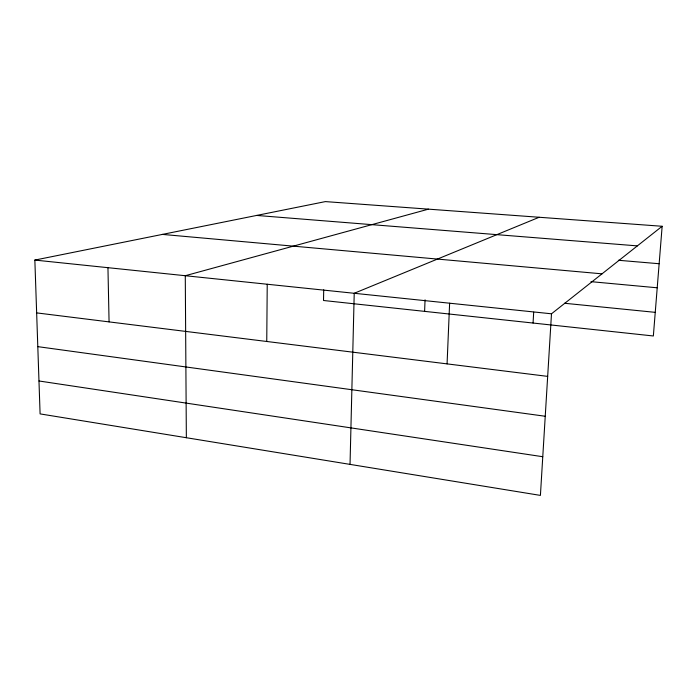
<?xml version="1.0" encoding="UTF-8"?>
<svg xmlns="http://www.w3.org/2000/svg" width="697" height="697" viewBox="0 0 697 697"><rect width="100%" height="100%" fill="white"/><g stroke="black" fill="none" stroke-linecap="round" stroke-linejoin="round"><path stroke-width="1.05" d="M266.751 341.478L267.23 284.237M323.713 289.821L323.513 300.494L653.35 335.98L662.15 226.272L325.377 201.599L34.85 260.077L40.095 413.896L540.41 495.401L551.493 313.798L662.15 226.272M350.033 464.385L354.224 293.28L539.164 217.264M424.612 311.367L425.048 299.823M447.073 363.886L449.626 303.204M533.066 323.033L533.684 312.186M428.455 209.152L185.28 275.716L186.352 437.725M256.618 215.434L637.354 245.884M618.387 260.269L659.144 263.736M162.384 234.401L602.016 273.834M590.978 281.658L657.219 287.791M564.553 303.265L655.25 312.352M34.85 260.077L551.493 313.798M36.653 312.892L547.676 376.38M37.804 346.644L545.237 416.257M38.98 380.98L542.771 456.718M107.948 267.674L109.072 321.892"/></g></svg>
